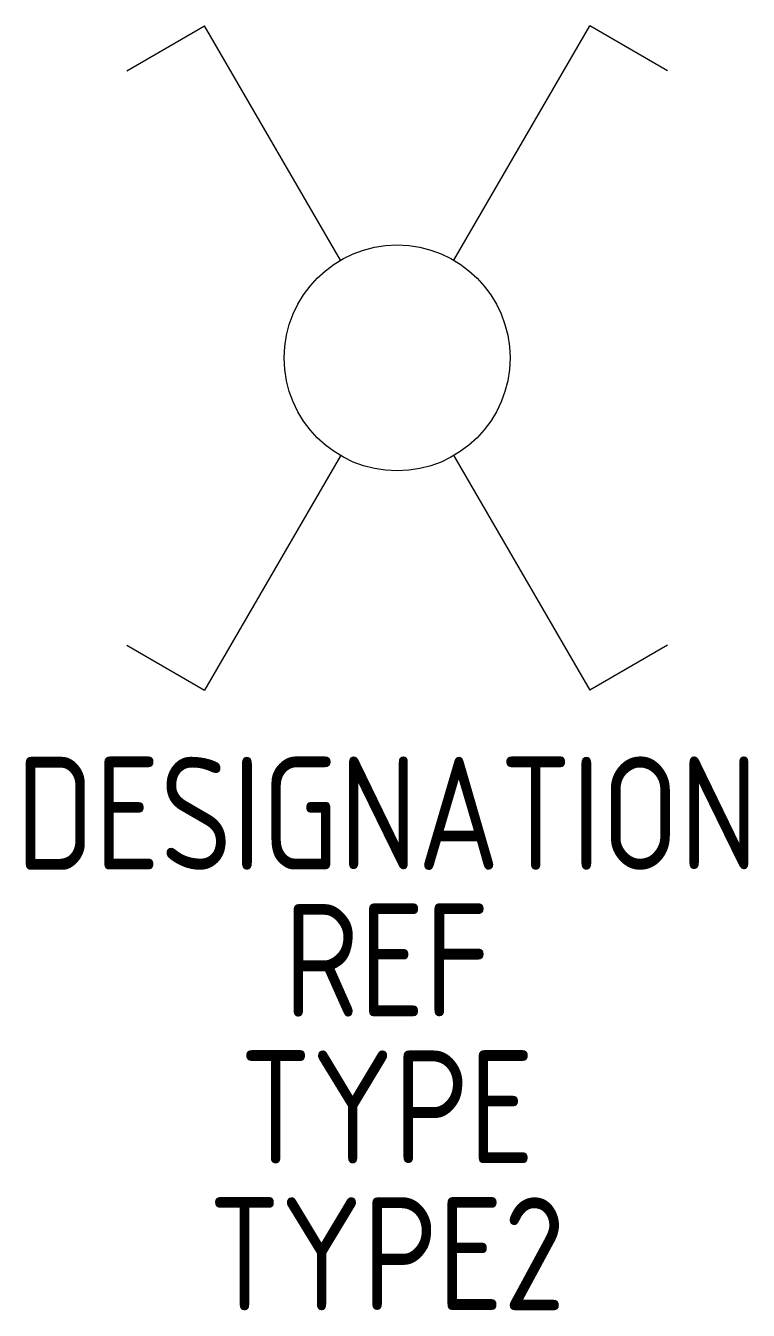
# Model space of a CAD drawing. Header units: millimetres. Extents: x -8.2 to 7.8, y -21.1 to 7.4.
import ezdxf
from ezdxf.enums import TextEntityAlignment as Align

# ---------------------------------------------------------------- set-up
doc = ezdxf.new("R2010")
doc.units = ezdxf.units.MM
doc.layers.add('SYMB_TXT_NOM', color=3, linetype='Continuous')
doc.layers.add('SYMBOLE', color=3, linetype='Continuous')
doc.styles.add('NET2_5', font='isocp.shx', dxfattribs={"width": 0.9, "height": 2.5})

msp = doc.modelspace()

# ---------------------------------------------------------------- linework, layer by layer
at = {"layer": 'SYMBOLE'}
for p, q in [((-5.988, 6.358), (-4.263, 7.354)), ((-1.254, 2.163), (-4.263, 7.354)), ((1.254, 2.163), (4.263, 7.354)), ((5.988, 6.358), (4.263, 7.354)), ((-1.254, -2.163), (-4.263, -7.354)), ((1.254, -2.163), (4.263, -7.354)), ((-5.988, -6.358), (-4.263, -7.354)), ((5.988, -6.358), (4.263, -7.354))]:
    msp.add_line(p, q, dxfattribs=at)
msp.add_circle((0, 0), 2.5, dxfattribs=at)

# ---------------------------------------------------------------- texts
at = {"layer": 'SYMB_TXT_NOM', "style": 'NET2_5', "width": 0.9, "flags": 8}
for tag, text, p in [('DESIGNATION', 'S?', (-0.225, -11.327)), ('REF', '', (-0.225, -14.577)), ('TYPE', '', (-0.225, -17.827)), ('TYPE2', '', (-0.225, -21.077))]:
    msp.add_attdef(tag, text=text, height=2.5, dxfattribs=at).set_placement(p, align=Align.CENTER)

doc.saveas('drawing.dxf')
